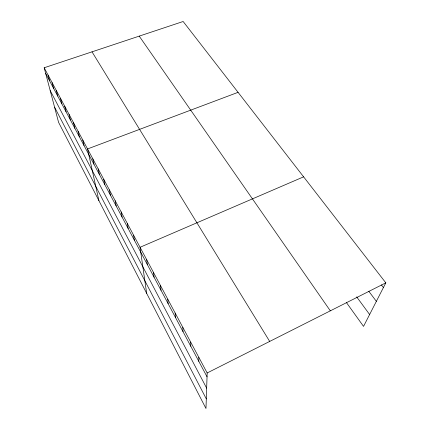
<?xml version="1.0" encoding="UTF-8"?>
<svg xmlns="http://www.w3.org/2000/svg" width="430" height="430" viewBox="0 0 430 430"><rect width="100%" height="100%" fill="white"/><g stroke="black" fill="none" stroke-linecap="round" stroke-linejoin="round"><path stroke-width="0.64" d="M198.794 361.313L198.805 357.303M44.182 67.763L207.174 372.966L205.975 408.5L58.571 122.335L44.182 67.763L183.148 21.5L385.817 282.849L363.543 326.386L346.376 302.489M207.174 372.966L385.817 282.849M303.607 176.838L140.051 247.282L146.651 293.33M238.075 92.332L87.537 148.947L98.905 200.638M381.426 284.923L383.426 287.525M368.816 291.293L376.358 301.339M356.685 296.883L369.617 314.513M139.218 36.125L330.331 310.836M92.015 51.842L269.696 341.425M45.688 73.482L207.04 376.82M50.197 90.574L206.658 388.156M54.572 107.156L206.298 398.889M48.122 75.137L49.606 80.84M52.137 82.662L53.599 88.349M56.244 90.343L57.674 96.014M60.431 98.191L61.834 103.834M64.71 106.199L66.086 111.821M69.079 114.385L70.423 119.981M73.541 122.743L74.852 128.312M78.104 131.284L79.383 136.821M82.77 140.019L84.011 145.523M92.799 158.804L93.96 164.228M98.196 168.904L99.308 174.284M103.727 179.256L104.791 184.583M109.392 189.877L110.408 195.15M115.208 200.767L116.17 205.981M121.179 211.936L122.077 217.091M127.301 223.406L128.14 228.486M133.59 235.183L134.364 240.193M146.689 259.709L147.323 264.547M153.51 272.486L154.069 277.226M160.524 285.622L161.003 290.266M167.743 299.135L168.13 303.666M175.171 313.04L175.467 317.458M182.814 327.359L183.013 331.648M190.689 342.108L190.786 346.263"/></g></svg>
